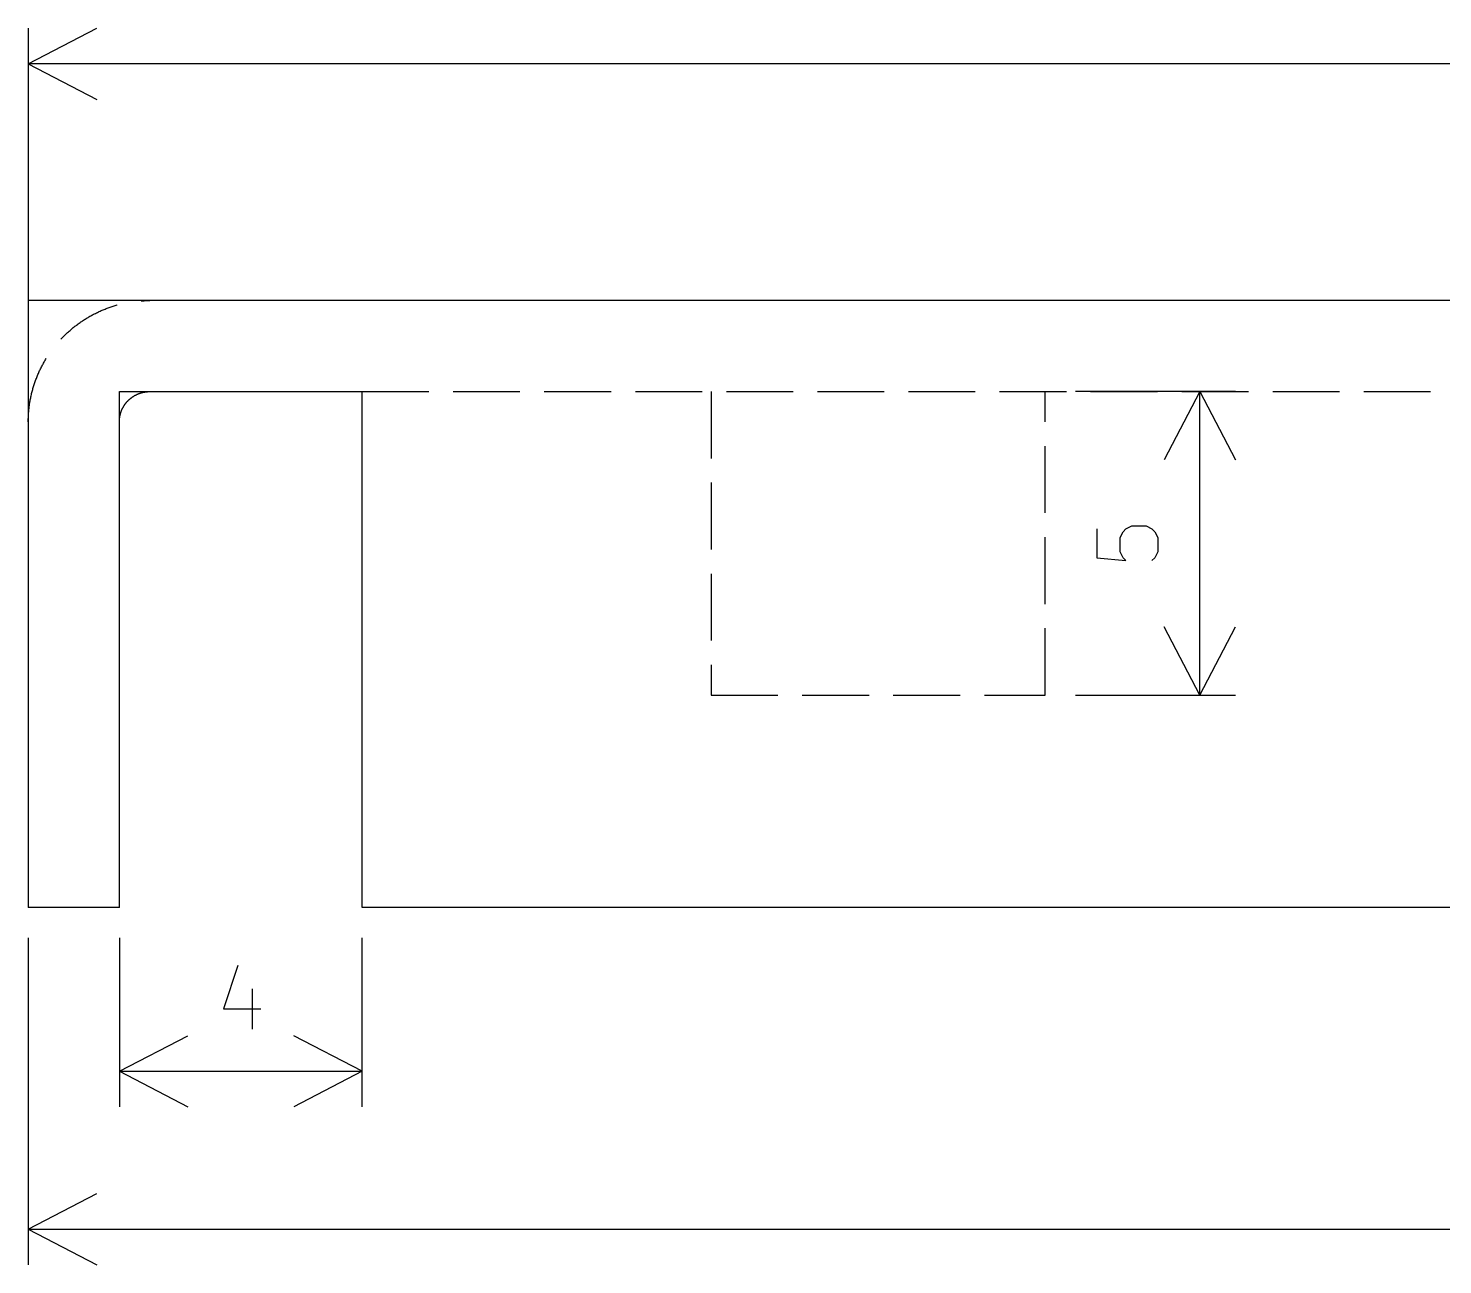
# Model space of a CAD drawing. Extents: x 111 to 500, y -217 to 4.
# Drawn here: x 171.3 to 194.6, y -26.79 to -6.41 of the extents above; entities that cross this region are included whole.
import ezdxf

# ---------------------------------------------------------------- set-up
doc = ezdxf.new("R2010")
doc.units = 0
doc.layers.add('BLACK', color=7, linetype='CONTINUOUS')

msp = doc.modelspace()

# ---------------------------------------------------------------- linework, layer by layer
at = {"layer": 'BLACK', "linetype": 'CONTINUOUS'}
for p, q in [((171.3, -7), (172.426504, -6.413579)), ((171.3, -6.41358), (171.3, -15.4)), ((297.3, -7), (171.3, -7)), ((171.3, -7), (172.426504, -7.586421)), ((423.3, -10.9), (171.3, -10.9)), ((171.3, -10.9), (171.3, -20.9)), ((173.158526, -10.90501), (173.17594, -10.903851)), ((173.17594, -10.903851), (173.193365, -10.902845)), ((173.193365, -10.902845), (173.210797, -10.90199)), ((173.210797, -10.90199), (173.228236, -10.901288)), ((173.228236, -10.901288), (173.24568, -10.900738)), ((173.24568, -10.900738), (173.263129, -10.90034)), ((173.263129, -10.90034), (173.280581, -10.900094)), ((173.280581, -10.900094), (173.298034, -10.900001)), ((173.298034, -10.900001), (173.3, -10.9)), ((172.269081, -11.186172), (172.284076, -11.177241)), ((172.284076, -11.177241), (172.299149, -11.168441)), ((172.299149, -11.168441), (172.314297, -11.159773)), ((172.314297, -11.159773), (172.329521, -11.151237)), ((172.329521, -11.151237), (172.344819, -11.142835)), ((172.344819, -11.142835), (172.360189, -11.134567)), ((172.360189, -11.134567), (172.375631, -11.126433)), ((172.375631, -11.126433), (172.391143, -11.118434)), ((172.391143, -11.118434), (172.406725, -11.11057)), ((172.406725, -11.11057), (172.422374, -11.102843)), ((172.422374, -11.102843), (172.438091, -11.095253)), ((172.438091, -11.095253), (172.453873, -11.0878)), ((172.453873, -11.0878), (172.469719, -11.080485)), ((172.469719, -11.080485), (172.485629, -11.073309)), ((172.485629, -11.073309), (172.5016, -11.066272)), ((172.5016, -11.066272), (172.517633, -11.059375)), ((172.517633, -11.059375), (172.533725, -11.052617)), ((172.533725, -11.052617), (172.549875, -11.046001)), ((172.549875, -11.046001), (172.566083, -11.039525)), ((172.566083, -11.039525), (172.582346, -11.033192)), ((172.582346, -11.033192), (172.598664, -11.027)), ((172.598664, -11.027), (172.615036, -11.020951)), ((172.615036, -11.020951), (172.63146, -11.015045)), ((172.63146, -11.015045), (172.647934, -11.009283)), ((172.647934, -11.009283), (172.664458, -11.003665)), ((172.664458, -11.003665), (172.681031, -10.998191)), ((172.681031, -10.998191), (172.697651, -10.992862)), ((172.697651, -10.992862), (172.714316, -10.987678)), ((172.714316, -10.987678), (172.731027, -10.98264)), ((172.731027, -10.98264), (172.74778, -10.977748)), ((172.74778, -10.977748), (172.764576, -10.973002)), ((172.764576, -10.973002), (172.765002, -10.972884)), ((171.948095, -11.42611), (171.961008, -11.414368)), ((171.961008, -11.414368), (171.974024, -11.40274)), ((171.974024, -11.40274), (171.98714, -11.391226)), ((171.98714, -11.391226), (172.000356, -11.379827)), ((172.000356, -11.379827), (172.013672, -11.368543)), ((172.013672, -11.368543), (172.027085, -11.357376)), ((172.027085, -11.357376), (172.040595, -11.346327)), ((172.040595, -11.346327), (172.054201, -11.335396)), ((172.054201, -11.335396), (172.067902, -11.324584)), ((172.067902, -11.324584), (172.081697, -11.313892)), ((172.081697, -11.313892), (172.095585, -11.303321)), ((172.095585, -11.303321), (172.109564, -11.292871)), ((172.109564, -11.292871), (172.123634, -11.282544)), ((172.123634, -11.282544), (172.137794, -11.27234)), ((172.137794, -11.27234), (172.152042, -11.26226)), ((172.152042, -11.26226), (172.166377, -11.252305)), ((172.166377, -11.252305), (172.180799, -11.242475)), ((172.180799, -11.242475), (172.195306, -11.232771)), ((172.195306, -11.232771), (172.209898, -11.223195)), ((172.209898, -11.223195), (172.224572, -11.213746)), ((172.224572, -11.213746), (172.239328, -11.204425)), ((172.239328, -11.204425), (172.254165, -11.195234)), ((172.254165, -11.195234), (172.269081, -11.186172)), ((171.836622, -11.536722), (171.848575, -11.524004)), ((171.848575, -11.524004), (171.860638, -11.511391)), ((171.860638, -11.511391), (171.87281, -11.498883)), ((171.87281, -11.498883), (171.885091, -11.486482)), ((171.885091, -11.486482), (171.89748, -11.474188)), ((171.89748, -11.474188), (171.909976, -11.462004)), ((171.909976, -11.462004), (171.922578, -11.449928)), ((171.922578, -11.449928), (171.935284, -11.437963)), ((171.935284, -11.437963), (171.948095, -11.42611)), ((171.576742, -11.884923), (171.585665, -11.869924)), ((171.585665, -11.869924), (171.59472, -11.855003)), ((171.59472, -11.855003), (171.594951, -11.854626)), ((171.45899, -12.118538), (171.46588, -12.102502)), ((171.46588, -12.102502), (171.472909, -12.086527)), ((171.472909, -12.086527), (171.480077, -12.070614)), ((171.480077, -12.070614), (171.487384, -12.054763)), ((171.487384, -12.054763), (171.494829, -12.038978)), ((171.494829, -12.038978), (171.502412, -12.023258)), ((171.502412, -12.023258), (171.510131, -12.007604)), ((171.510131, -12.007604), (171.517987, -11.992019)), ((171.517987, -11.992019), (171.525978, -11.976503)), ((171.525978, -11.976503), (171.534105, -11.961057)), ((171.534105, -11.961057), (171.542366, -11.945682)), ((171.542366, -11.945682), (171.550761, -11.930381)), ((171.550761, -11.930381), (171.559289, -11.915153)), ((171.559289, -11.915153), (171.567949, -11.9)), ((171.567949, -11.9), (171.576742, -11.884923)), ((171.372739, -12.365523), (171.377477, -12.348725)), ((171.377477, -12.348725), (171.382361, -12.331969)), ((171.382361, -12.331969), (171.38739, -12.315257)), ((171.38739, -12.315257), (171.392566, -12.298588)), ((171.392566, -12.298588), (171.397887, -12.281966)), ((171.397887, -12.281966), (171.403353, -12.265391)), ((171.403353, -12.265391), (171.408963, -12.248864)), ((171.408963, -12.248864), (171.414717, -12.232386)), ((171.414717, -12.232386), (171.420615, -12.21596)), ((171.420615, -12.21596), (171.426656, -12.199585)), ((171.426656, -12.199585), (171.432839, -12.183264)), ((171.432839, -12.183264), (171.439165, -12.166998)), ((171.439165, -12.166998), (171.445632, -12.150787)), ((171.445632, -12.150787), (171.452241, -12.134633)), ((171.452241, -12.134633), (171.45899, -12.118538)), ((171.324623, -12.587131), (171.327429, -12.569905)), ((171.327429, -12.569905), (171.330384, -12.552704)), ((171.330384, -12.552704), (171.33349, -12.535529)), ((171.33349, -12.535529), (171.336746, -12.518382)), ((171.336746, -12.518382), (171.340151, -12.501264)), ((171.340151, -12.501264), (171.343705, -12.484177)), ((171.343705, -12.484177), (171.347408, -12.467121)), ((171.347408, -12.467121), (171.35126, -12.450098)), ((171.35126, -12.450098), (171.35526, -12.433109)), ((171.35526, -12.433109), (171.359409, -12.416156)), ((171.359409, -12.416156), (171.363705, -12.39924)), ((171.363705, -12.39924), (171.368148, -12.382362)), ((171.368148, -12.382362), (171.372739, -12.365523)), ((172.8, -12.4), (176.8, -12.4)), ((172.8, -20.9), (172.8, -12.4)), ((172.911427, -12.58534), (172.914188, -12.581961)), ((172.914188, -12.581961), (172.916978, -12.578606)), ((172.916978, -12.578606), (172.919797, -12.575276)), ((172.919797, -12.575276), (172.922645, -12.57197)), ((172.922645, -12.57197), (172.925522, -12.56869)), ((172.925522, -12.56869), (172.928428, -12.565435)), ((172.928428, -12.565435), (172.931361, -12.562205)), ((172.931361, -12.562205), (172.934323, -12.559001)), ((172.934323, -12.559001), (172.937313, -12.555823)), ((172.937313, -12.555823), (172.94033, -12.552671)), ((172.94033, -12.552671), (172.943375, -12.549545)), ((172.943375, -12.549545), (172.946447, -12.546447)), ((172.946447, -12.546447), (172.949545, -12.543375)), ((172.949545, -12.543375), (172.952671, -12.54033)), ((172.952671, -12.54033), (172.955823, -12.537313)), ((172.955823, -12.537313), (172.959001, -12.534323)), ((172.959001, -12.534323), (172.962205, -12.531361)), ((172.962205, -12.531361), (172.965435, -12.528428)), ((172.965435, -12.528428), (172.96869, -12.525522)), ((172.96869, -12.525522), (172.97197, -12.522645)), ((172.97197, -12.522645), (172.975276, -12.519797)), ((172.975276, -12.519797), (172.978606, -12.516978)), ((172.978606, -12.516978), (172.981961, -12.514188)), ((172.981961, -12.514188), (172.98534, -12.511427)), ((172.98534, -12.511427), (172.988743, -12.508696)), ((172.988743, -12.508696), (172.992169, -12.505995)), ((172.992169, -12.505995), (172.995619, -12.503323)), ((172.995619, -12.503323), (172.999092, -12.500682)), ((172.999092, -12.500682), (173.002589, -12.498072)), ((173.002589, -12.498072), (173.006107, -12.495492)), ((173.006107, -12.495492), (173.009649, -12.492942)), ((173.009649, -12.492942), (173.013212, -12.490424)), ((173.013212, -12.490424), (173.016797, -12.487937)), ((173.016797, -12.487937), (173.020404, -12.485481)), ((173.020404, -12.485481), (173.024032, -12.483057)), ((173.024032, -12.483057), (173.02768, -12.480665)), ((173.02768, -12.480665), (173.03135, -12.478304)), ((173.03135, -12.478304), (173.03504, -12.475976)), ((173.03504, -12.475976), (173.038751, -12.47368)), ((173.038751, -12.47368), (173.042481, -12.471416)), ((173.042481, -12.471416), (173.046231, -12.469185)), ((173.046231, -12.469185), (173.05, -12.466987)), ((173.05, -12.466987), (173.053788, -12.464822)), ((173.053788, -12.464822), (173.057595, -12.46269)), ((173.057595, -12.46269), (173.061421, -12.460591)), ((173.061421, -12.460591), (173.065264, -12.458526)), ((173.065264, -12.458526), (173.069126, -12.456495)), ((173.069126, -12.456495), (173.073005, -12.454497)), ((173.073005, -12.454497), (173.076901, -12.452533)), ((173.076901, -12.452533), (173.080814, -12.450603)), ((173.080814, -12.450603), (173.084744, -12.448707)), ((173.084744, -12.448707), (173.088691, -12.446846)), ((173.088691, -12.446846), (173.092653, -12.445019)), ((173.092653, -12.445019), (173.096632, -12.443227)), ((173.096632, -12.443227), (173.100625, -12.44147)), ((173.100625, -12.44147), (173.104634, -12.439748)), ((173.104634, -12.439748), (173.108658, -12.43806)), ((173.108658, -12.43806), (173.112697, -12.436408)), ((173.112697, -12.436408), (173.116749, -12.434791)), ((173.116749, -12.434791), (173.120816, -12.43321)), ((173.120816, -12.43321), (173.124896, -12.431664)), ((173.124896, -12.431664), (173.12899, -12.430154)), ((173.12899, -12.430154), (173.133097, -12.428679)), ((173.133097, -12.428679), (173.137216, -12.427241)), ((173.137216, -12.427241), (173.141348, -12.425838)), ((173.141348, -12.425838), (173.145492, -12.424472)), ((173.145492, -12.424472), (173.149647, -12.423142)), ((173.149647, -12.423142), (173.153814, -12.421848)), ((173.153814, -12.421848), (173.157992, -12.42059)), ((173.157992, -12.42059), (173.162181, -12.419369)), ((173.162181, -12.419369), (173.166381, -12.418185)), ((173.166381, -12.418185), (173.17059, -12.417037)), ((173.17059, -12.417037), (173.17481, -12.415926)), ((173.17481, -12.415926), (173.179039, -12.414852)), ((173.179039, -12.414852), (173.183277, -12.413815)), ((173.183277, -12.413815), (173.187524, -12.412815)), ((173.187524, -12.412815), (173.19178, -12.411852)), ((173.19178, -12.411852), (173.196044, -12.410926)), ((173.196044, -12.410926), (173.200316, -12.410038)), ((173.200316, -12.410038), (173.204596, -12.409186)), ((173.204596, -12.409186), (173.208882, -12.408373)), ((173.208882, -12.408373), (173.213176, -12.407596)), ((173.213176, -12.407596), (173.217476, -12.406857)), ((173.217476, -12.406857), (173.221783, -12.406156)), ((173.221783, -12.406156), (173.226095, -12.405492)), ((173.226095, -12.405492), (173.230413, -12.404866)), ((173.230413, -12.404866), (173.234737, -12.404278)), ((173.234737, -12.404278), (173.239065, -12.403727)), ((173.239065, -12.403727), (173.243398, -12.403214)), ((173.243398, -12.403214), (173.247736, -12.402739)), ((173.247736, -12.402739), (173.252077, -12.402302)), ((173.252077, -12.402302), (173.256422, -12.401903)), ((173.256422, -12.401903), (173.26077, -12.401541)), ((173.26077, -12.401541), (173.265122, -12.401218)), ((173.265122, -12.401218), (173.269476, -12.400933)), ((173.269476, -12.400933), (173.273832, -12.400685)), ((173.273832, -12.400685), (173.27819, -12.400476)), ((173.27819, -12.400476), (173.28255, -12.400305)), ((173.28255, -12.400305), (173.286912, -12.400171)), ((173.286912, -12.400171), (173.291274, -12.400076)), ((173.291274, -12.400076), (173.295637, -12.400019)), ((173.295637, -12.400019), (173.3, -12.4)), ((176.8, -12.4), (177.9, -12.4)), ((176.8, -20.9), (176.8, -12.4)), ((178.3, -12.4), (179.4, -12.4)), ((179.8, -12.4), (180.9, -12.4)), ((181.3, -12.4), (182.4, -12.4)), ((182.55, -12.4), (182.55, -13.5)), ((182.8, -12.4), (183.9, -12.4)), ((184.3, -12.4), (185.4, -12.4)), ((185.8, -12.4), (186.9, -12.4)), ((187.3, -12.4), (188.4, -12.4)), ((188.05, -12.9), (188.05, -12.4)), ((191.18642, -12.4), (188.55, -12.4)), ((188.8, -12.4), (189.9, -12.4)), ((190.6, -12.4), (190.013579, -13.526504)), ((190.3, -12.4), (191.4, -12.4)), ((190.6, -17.4), (190.6, -12.4)), ((190.6, -12.4), (191.186421, -13.526504)), ((191.8, -12.4), (192.9, -12.4)), ((193.3, -12.4), (194.4, -12.4)), ((171.301218, -12.830201), (171.301904, -12.812761)), ((171.301904, -12.812761), (171.302741, -12.795328)), ((171.302741, -12.795328), (171.30373, -12.777903)), ((171.30373, -12.777903), (171.304872, -12.760487)), ((171.304872, -12.760487), (171.306165, -12.743082)), ((171.306165, -12.743082), (171.307611, -12.725689)), ((171.307611, -12.725689), (171.309208, -12.708308)), ((171.309208, -12.708308), (171.310956, -12.690943)), ((171.310956, -12.690943), (171.312856, -12.673594)), ((171.312856, -12.673594), (171.314908, -12.656261)), ((171.314908, -12.656261), (171.31711, -12.638948)), ((171.31711, -12.638948), (171.319464, -12.621654)), ((171.319464, -12.621654), (171.321968, -12.604381)), ((171.321968, -12.604381), (171.324623, -12.587131)), ((172.806857, -12.817476), (172.807596, -12.813176)), ((172.807596, -12.813176), (172.808373, -12.808882)), ((172.808373, -12.808882), (172.809186, -12.804596)), ((172.809186, -12.804596), (172.810038, -12.800316)), ((172.810038, -12.800316), (172.810926, -12.796044)), ((172.810926, -12.796044), (172.811852, -12.79178)), ((172.811852, -12.79178), (172.812815, -12.787524)), ((172.812815, -12.787524), (172.813815, -12.783277)), ((172.813815, -12.783277), (172.814852, -12.779039)), ((172.814852, -12.779039), (172.815926, -12.77481)), ((172.815926, -12.77481), (172.817037, -12.77059)), ((172.817037, -12.77059), (172.818185, -12.766381)), ((172.818185, -12.766381), (172.819369, -12.762181)), ((172.819369, -12.762181), (172.82059, -12.757992)), ((172.82059, -12.757992), (172.821848, -12.753814)), ((172.821848, -12.753814), (172.823142, -12.749647)), ((172.823142, -12.749647), (172.824472, -12.745492)), ((172.824472, -12.745492), (172.825838, -12.741348)), ((172.825838, -12.741348), (172.827241, -12.737216)), ((172.827241, -12.737216), (172.828679, -12.733097)), ((172.828679, -12.733097), (172.830154, -12.72899)), ((172.830154, -12.72899), (172.831664, -12.724896)), ((172.831664, -12.724896), (172.83321, -12.720816)), ((172.83321, -12.720816), (172.834791, -12.716749)), ((172.834791, -12.716749), (172.836408, -12.712697)), ((172.836408, -12.712697), (172.83806, -12.708658)), ((172.83806, -12.708658), (172.839748, -12.704634)), ((172.839748, -12.704634), (172.84147, -12.700625)), ((172.84147, -12.700625), (172.843227, -12.696632)), ((172.843227, -12.696632), (172.845019, -12.692653)), ((172.845019, -12.692653), (172.846846, -12.688691)), ((172.846846, -12.688691), (172.848707, -12.684744)), ((172.848707, -12.684744), (172.850603, -12.680814)), ((172.850603, -12.680814), (172.852533, -12.676901)), ((172.852533, -12.676901), (172.854497, -12.673005)), ((172.854497, -12.673005), (172.856495, -12.669126)), ((172.856495, -12.669126), (172.858526, -12.665264)), ((172.858526, -12.665264), (172.860591, -12.661421)), ((172.860591, -12.661421), (172.86269, -12.657595)), ((172.86269, -12.657595), (172.864822, -12.653788)), ((172.864822, -12.653788), (172.866987, -12.65)), ((172.866987, -12.65), (172.869185, -12.646231)), ((172.869185, -12.646231), (172.871416, -12.642481)), ((172.871416, -12.642481), (172.87368, -12.638751)), ((172.87368, -12.638751), (172.875976, -12.63504)), ((172.875976, -12.63504), (172.878304, -12.63135)), ((172.878304, -12.63135), (172.880665, -12.62768)), ((172.880665, -12.62768), (172.883057, -12.624032)), ((172.883057, -12.624032), (172.885481, -12.620404)), ((172.885481, -12.620404), (172.887937, -12.616797)), ((172.887937, -12.616797), (172.890424, -12.613212)), ((172.890424, -12.613212), (172.892942, -12.609649)), ((172.892942, -12.609649), (172.895492, -12.606107)), ((172.895492, -12.606107), (172.898072, -12.602589)), ((172.898072, -12.602589), (172.900682, -12.599092)), ((172.900682, -12.599092), (172.903323, -12.595619)), ((172.903323, -12.595619), (172.905995, -12.592169)), ((172.905995, -12.592169), (172.908696, -12.588743)), ((172.908696, -12.588743), (172.911427, -12.58534)), ((171.3, -12.9), (171.300076, -12.882547)), ((171.300076, -12.882547), (171.300305, -12.865095)), ((171.300305, -12.865095), (171.300685, -12.847646)), ((171.300685, -12.847646), (171.301218, -12.830201)), ((172.8, -12.9), (172.800019, -12.895637)), ((172.800019, -12.895637), (172.800076, -12.891274)), ((172.800076, -12.891274), (172.800171, -12.886912)), ((172.800171, -12.886912), (172.800305, -12.88255)), ((172.800305, -12.88255), (172.800476, -12.87819)), ((172.800476, -12.87819), (172.800685, -12.873832)), ((172.800685, -12.873832), (172.800933, -12.869476)), ((172.800933, -12.869476), (172.801218, -12.865122)), ((172.801218, -12.865122), (172.801541, -12.86077)), ((172.801541, -12.86077), (172.801903, -12.856422)), ((172.801903, -12.856422), (172.802302, -12.852077)), ((172.802302, -12.852077), (172.802739, -12.847736)), ((172.802739, -12.847736), (172.803214, -12.843398)), ((172.803214, -12.843398), (172.803727, -12.839065)), ((172.803727, -12.839065), (172.804278, -12.834737)), ((172.804278, -12.834737), (172.804866, -12.830413)), ((172.804866, -12.830413), (172.805492, -12.826095)), ((172.805492, -12.826095), (172.806156, -12.821783)), ((172.806156, -12.821783), (172.806857, -12.817476)), ((188.05, -14.4), (188.05, -13.3)), ((182.55, -13.9), (182.55, -15)), ((188.904819, -14.661904), (188.904819, -15.138094)), ((189.33339, -14.709523), (189.381009, -14.661904)), ((189.381009, -14.661904), (189.476247, -14.614285)), ((189.476247, -14.614285), (189.714342, -14.614285)), ((189.714342, -14.614285), (189.80958, -14.661904)), ((189.80958, -14.661904), (189.8572, -14.709523)), ((188.05, -15.9), (188.05, -14.8)), ((189.285771, -14.804761), (189.33339, -14.709523)), ((189.285771, -15.042856), (189.285771, -14.804761)), ((189.8572, -14.709523), (189.904819, -14.804761)), ((189.904819, -14.804761), (189.904819, -15.042856)), ((188.904819, -15.138094), (189.381009, -15.185713)), ((189.33339, -15.138094), (189.285771, -15.042856)), ((189.381009, -15.185713), (189.33339, -15.138094)), ((189.8572, -15.138094), (189.80958, -15.185713)), ((189.904819, -15.042856), (189.8572, -15.138094)), ((182.55, -15.4), (182.55, -16.5)), ((188.05, -17.4), (188.05, -16.3)), ((190.6, -17.4), (190.013579, -16.273496)), ((190.6, -17.4), (191.186421, -16.273496)), ((182.55, -16.9), (182.55, -17.4)), ((182.55, -17.4), (183.65, -17.4)), ((184.05, -17.4), (185.15, -17.4)), ((185.55, -17.4), (186.65, -17.4)), ((187.05, -17.4), (188.05, -17.4)), ((188.55, -17.4), (191.18642, -17.4)), ((172.8, -20.9), (171.3, -20.9)), ((417.8, -20.9), (176.8, -20.9)), ((171.3, -21.4), (171.3, -26.78642)), ((172.8, -21.4), (172.8, -24.18642)), ((176.8, -24.18642), (176.8, -21.4)), ((174.752381, -21.8572), (174.514286, -22.571485)), ((174.990476, -22.238152), (174.990476, -22.904819)), ((174.514286, -22.571485), (175.133333, -22.571485)), ((172.8, -23.6), (173.926504, -23.013579)), ((176.8, -23.6), (175.673496, -23.013579)), ((172.8, -23.6), (176.8, -23.6)), ((172.8, -23.6), (173.926504, -24.186421)), ((176.8, -23.6), (175.673496, -24.186421)), ((171.3, -26.2), (172.426504, -25.613579)), ((171.3, -26.2), (423.3, -26.2)), ((171.3, -26.2), (172.426504, -26.786421))]:
    msp.add_line(p, q, dxfattribs=at)

doc.saveas('drawing.dxf')
